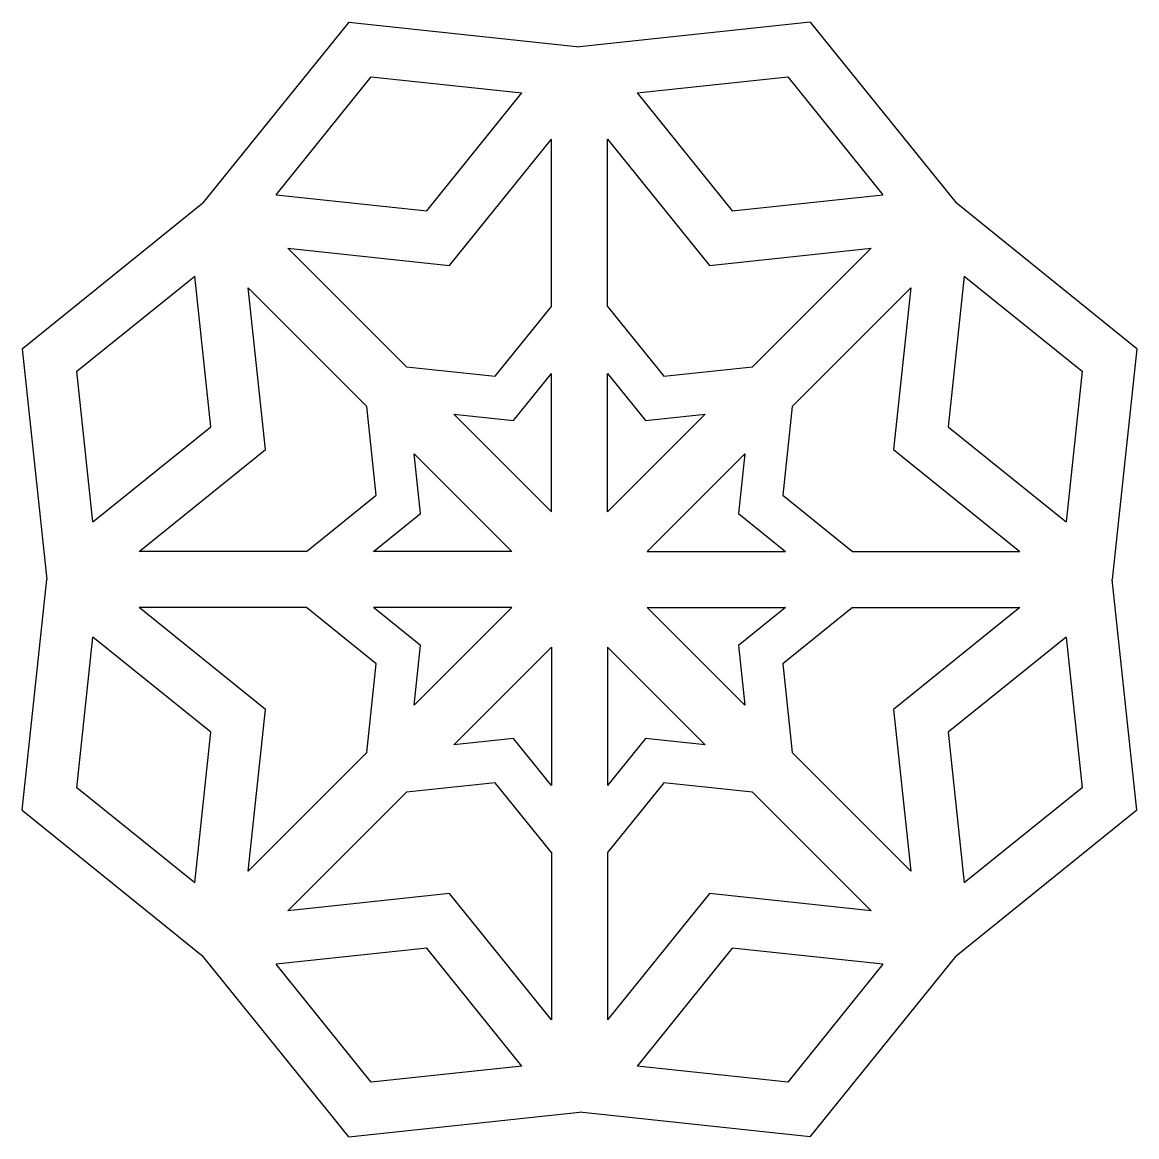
# Model space of a CAD drawing. Extents: x -368 to 143, y -31 to 181.
# Drawn here: x -368.5 to -315.5, y 126.2 to 179.1 of the extents above; entities that cross this region are included whole.
import ezdxf

# ---------------------------------------------------------------- set-up
doc = ezdxf.new("R2010")
doc.units = 0
doc.layers.get('0').update_dxf_attribs({"linetype": 'CONTINUOUS'})

msp = doc.modelspace()

# ---------------------------------------------------------------- linework, layer by layer
for p, q in [((-352.975, 179.11), (-359.901, 170.53)), ((-352.975, 179.11), (-342.01, 177.941)), ((-331.045, 179.11), (-342.01, 177.941)), ((-331.045, 179.11), (-324.119, 170.53)), ((-356.416, 170.92), (-351.9, 176.515)), ((-351.9, 176.515), (-344.749, 175.752)), ((-339.27, 175.752), (-332.12, 176.515)), ((-332.12, 176.515), (-327.604, 170.92)), ((-349.266, 170.157), (-344.749, 175.752)), ((-339.27, 175.752), (-334.754, 170.157)), ((-348.19, 167.559), (-343.343, 173.563)), ((-343.343, 165.603), (-343.343, 173.563)), ((-340.677, 165.603), (-340.677, 173.563)), ((-340.677, 173.563), (-335.83, 167.559)), ((-368.481, 163.604), (-359.901, 170.53)), ((-356.416, 170.92), (-349.266, 170.157)), ((-334.754, 170.157), (-327.604, 170.92)), ((-315.539, 163.604), (-324.119, 170.53)), ((-350.234, 162.749), (-355.862, 168.377)), ((-355.862, 168.377), (-348.19, 167.559)), ((-335.83, 167.559), (-328.158, 168.377)), ((-333.786, 162.749), (-328.158, 168.377)), ((-365.886, 162.529), (-360.291, 167.046)), ((-359.528, 159.896), (-360.291, 167.046)), ((-323.729, 167.046), (-324.492, 159.896)), ((-323.729, 167.046), (-318.134, 162.529)), ((-356.93, 158.819), (-357.748, 166.492)), ((-352.119, 160.863), (-357.748, 166.492)), ((-331.901, 160.863), (-326.272, 166.492)), ((-326.272, 166.492), (-327.09, 158.819)), ((-346.011, 162.298), (-343.343, 165.603)), ((-340.677, 165.603), (-338.009, 162.298)), ((-368.481, 163.604), (-367.312, 152.639)), ((-315.539, 163.604), (-316.708, 152.639)), ((-350.234, 162.749), (-346.011, 162.298)), ((-338.009, 162.298), (-333.786, 162.749)), ((-365.123, 155.379), (-365.886, 162.529)), ((-345.139, 160.194), (-343.343, 162.419)), ((-343.343, 155.858), (-343.343, 162.419)), ((-340.677, 155.858), (-340.677, 162.419)), ((-340.677, 162.419), (-338.881, 160.194)), ((-318.134, 162.529), (-318.897, 155.379)), ((-351.669, 156.64), (-352.119, 160.863)), ((-343.343, 155.858), (-347.982, 160.497)), ((-347.982, 160.497), (-345.139, 160.194)), ((-340.677, 155.858), (-336.038, 160.497)), ((-338.881, 160.194), (-336.038, 160.497)), ((-331.901, 160.863), (-332.351, 156.64)), ((-365.123, 155.379), (-359.528, 159.896)), ((-324.492, 159.896), (-318.897, 155.379)), ((-362.933, 153.973), (-356.93, 158.819)), ((-345.229, 153.973), (-349.868, 158.612)), ((-349.565, 155.769), (-349.868, 158.612)), ((-338.791, 153.973), (-334.152, 158.612)), ((-334.152, 158.612), (-334.455, 155.769)), ((-327.09, 158.819), (-321.086, 153.973)), ((-354.973, 153.973), (-351.669, 156.64)), ((-332.351, 156.64), (-329.046, 153.973)), ((-351.789, 153.973), (-349.565, 155.769)), ((-334.455, 155.769), (-332.23, 153.973)), ((-354.973, 153.973), (-362.933, 153.973)), ((-345.229, 153.973), (-351.789, 153.973)), ((-338.791, 153.973), (-332.23, 153.973)), ((-329.046, 153.973), (-321.086, 153.973)), ((-368.481, 141.675), (-367.312, 152.639)), ((-315.539, 141.675), (-316.708, 152.639)), ((-356.93, 146.459), (-362.933, 151.306)), ((-354.973, 151.306), (-362.933, 151.306)), ((-351.669, 148.638), (-354.973, 151.306)), ((-345.229, 151.306), (-351.789, 151.306)), ((-349.565, 149.51), (-351.789, 151.306)), ((-345.229, 151.306), (-349.868, 146.667)), ((-338.791, 151.306), (-334.152, 146.667)), ((-338.791, 151.306), (-332.23, 151.306)), ((-332.23, 151.306), (-334.455, 149.51)), ((-329.046, 151.306), (-332.351, 148.638)), ((-329.046, 151.306), (-321.086, 151.306)), ((-321.086, 151.306), (-327.09, 146.459)), ((-365.886, 142.75), (-365.123, 149.9)), ((-359.528, 145.383), (-365.123, 149.9)), ((-318.897, 149.9), (-324.492, 145.383)), ((-318.897, 149.9), (-318.134, 142.75)), ((-349.868, 146.667), (-349.565, 149.51)), ((-343.343, 149.42), (-347.982, 144.781)), ((-343.343, 149.42), (-343.343, 142.86)), ((-340.677, 149.42), (-340.677, 142.86)), ((-340.677, 149.42), (-336.038, 144.781)), ((-334.455, 149.51), (-334.152, 146.667)), ((-352.119, 144.416), (-351.669, 148.638)), ((-332.351, 148.638), (-331.901, 144.416)), ((-357.748, 138.787), (-356.93, 146.459)), ((-327.09, 146.459), (-326.272, 138.787)), ((-360.291, 138.233), (-359.528, 145.383)), ((-345.139, 145.085), (-347.982, 144.781)), ((-343.343, 142.86), (-345.139, 145.085)), ((-338.881, 145.085), (-340.677, 142.86)), ((-336.038, 144.781), (-338.881, 145.085)), ((-324.492, 145.383), (-323.729, 138.233)), ((-352.119, 144.416), (-357.748, 138.787)), ((-331.901, 144.416), (-326.272, 138.787)), ((-346.011, 142.98), (-350.234, 142.53)), ((-343.343, 139.676), (-346.011, 142.98)), ((-338.009, 142.98), (-340.677, 139.676)), ((-333.786, 142.53), (-338.009, 142.98)), ((-360.291, 138.233), (-365.886, 142.75)), ((-350.234, 142.53), (-355.862, 136.901)), ((-333.786, 142.53), (-328.158, 136.901)), ((-318.134, 142.75), (-323.729, 138.233)), ((-368.481, 141.675), (-359.901, 134.748)), ((-315.539, 141.675), (-324.119, 134.748)), ((-343.343, 139.676), (-343.343, 131.716)), ((-340.677, 139.676), (-340.677, 131.716)), ((-348.19, 137.719), (-355.862, 136.901)), ((-343.343, 131.716), (-348.19, 137.719)), ((-335.83, 137.719), (-340.677, 131.716)), ((-328.158, 136.901), (-335.83, 137.719)), ((-349.266, 135.121), (-356.416, 134.359)), ((-344.749, 129.526), (-349.266, 135.121)), ((-334.754, 135.121), (-339.27, 129.526)), ((-327.604, 134.359), (-334.754, 135.121)), ((-352.975, 126.168), (-359.901, 134.748)), ((-331.045, 126.168), (-324.119, 134.748)), ((-351.9, 128.764), (-356.416, 134.359)), ((-327.604, 134.359), (-332.12, 128.764)), ((-344.749, 129.526), (-351.9, 128.764)), ((-332.12, 128.764), (-339.27, 129.526)), ((-352.975, 126.168), (-342.01, 127.338)), ((-331.045, 126.168), (-342.01, 127.338))]:
    msp.add_line(p, q)

doc.saveas('drawing.dxf')
